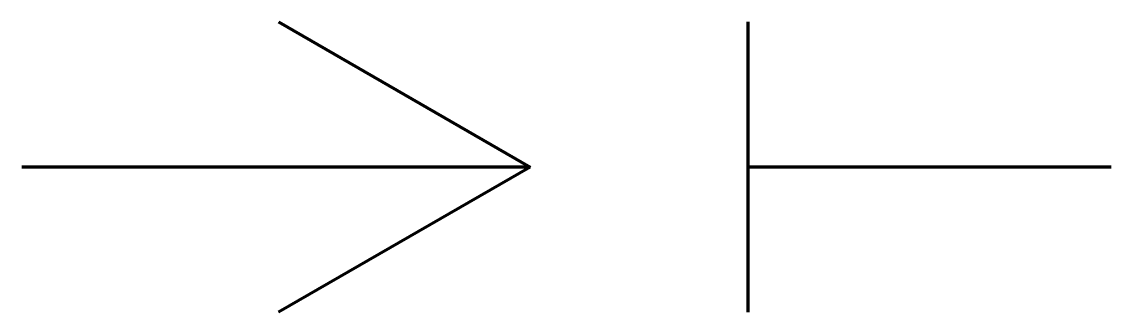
# Model space of a CAD drawing. Header units: millimetres. Extents: x 0 to 15, y -2 to 2.
import ezdxf

# ---------------------------------------------------------------- set-up
doc = ezdxf.new("R2010")
doc.units = ezdxf.units.MM
doc.layers.get('0').update_dxf_attribs({"linetype": 'CONTINUOUS', "lineweight": 0})

msp = doc.modelspace()

# ---------------------------------------------------------------- linework, layer by layer
at = {"color": 7, "linetype": 'CONTINUOUS', "lineweight": 70}
for p, q in [((3.536, 2), (7, 0)), ((10, -2), (10, 2)), ((7, 0), (0, 0)), ((7, 0), (3.536, -2)), ((15, 0), (10, 0))]:
    msp.add_line(p, q, dxfattribs=at)

doc.saveas('drawing.dxf')
